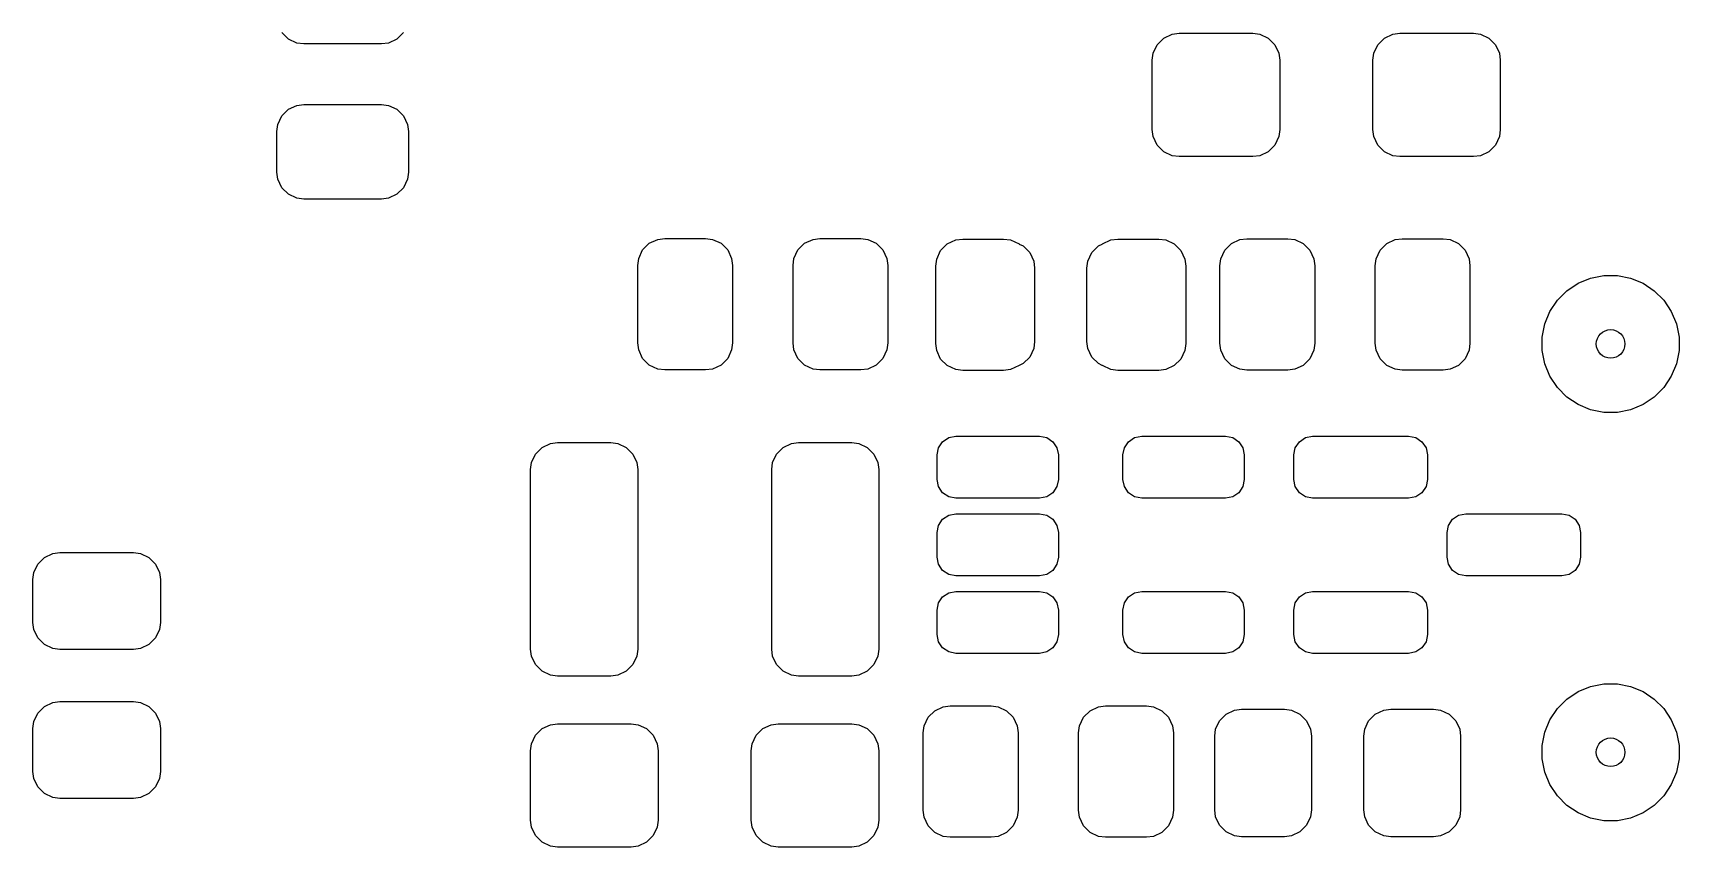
# Model space of a CAD drawing. Header units: inches. Extents: x 0.28 to 2.92, y 0.26 to 2.16.
# Drawn here: x 1.579 to 2.373, y 0.87 to 1.263 of the extents above; entities that cross this region are included whole.
import ezdxf

# ---------------------------------------------------------------- set-up
doc = ezdxf.new("R2010")
doc.units = ezdxf.units.IN
doc.header["$MEASUREMENT"] = 0
doc.layers.add('BLACK', color=250, linetype='CONTINUOUS')

msp = doc.modelspace()

# ---------------------------------------------------------------- linework, layer by layer
at = {"layer": 'BLACK', "linetype": 'CONTINUOUS'}
for p, q in [((1.70239, 1.25977), (1.6992, 1.26297)), ((1.75789, 1.26297), (1.7547, 1.25977)), ((2.12423, 1.26023), (2.12831, 1.26214)), ((2.12831, 1.26214), (2.13168, 1.26258)), ((2.13168, 1.26258), (2.16711, 1.26258)), ((2.16711, 1.26258), (2.17047, 1.26214)), ((2.17047, 1.26214), (2.17456, 1.26023)), ((2.23052, 1.26023), (2.23461, 1.26214)), ((2.23461, 1.26214), (2.23798, 1.26258)), ((2.23798, 1.26258), (2.27341, 1.26258)), ((2.27341, 1.26258), (2.27677, 1.26214)), ((2.27677, 1.26214), (2.28086, 1.26023)), ((1.70648, 1.25787), (1.70239, 1.25977)), ((1.70984, 1.25743), (1.70648, 1.25787)), ((1.74724, 1.25743), (1.70984, 1.25743)), ((1.75061, 1.25787), (1.74724, 1.25743)), ((1.7547, 1.25977), (1.75061, 1.25787)), ((2.11913, 1.25295), (2.12103, 1.25704)), ((2.12103, 1.25704), (2.12423, 1.26023)), ((2.17456, 1.26023), (2.17775, 1.25704)), ((2.17775, 1.25704), (2.17966, 1.25295)), ((2.22543, 1.25295), (2.22733, 1.25704)), ((2.22733, 1.25704), (2.23052, 1.26023)), ((2.28086, 1.26023), (2.28405, 1.25704)), ((2.28405, 1.25704), (2.28596, 1.25295)), ((2.11869, 1.24959), (2.11913, 1.25295)), ((2.11869, 1.21613), (2.11869, 1.24959)), ((2.17966, 1.25295), (2.1801, 1.24959)), ((2.1801, 1.24959), (2.1801, 1.21613)), ((2.22498, 1.24959), (2.22543, 1.25295)), ((2.22498, 1.21613), (2.22498, 1.24959)), ((2.28596, 1.25295), (2.2864, 1.24959)), ((2.2864, 1.24959), (2.2864, 1.21613)), ((1.69729, 1.21866), (1.6992, 1.22275)), ((1.6992, 1.22275), (1.70239, 1.22594)), ((1.70239, 1.22594), (1.70648, 1.22785)), ((1.70648, 1.22785), (1.70984, 1.22829)), ((1.70984, 1.22829), (1.74724, 1.22829)), ((1.74724, 1.22829), (1.75061, 1.22785)), ((1.75061, 1.22785), (1.7547, 1.22594)), ((1.7547, 1.22594), (1.75789, 1.22275)), ((1.75789, 1.22275), (1.75979, 1.21866)), ((1.69685, 1.2153), (1.69729, 1.21866)), ((1.69685, 1.19561), (1.69685, 1.2153)), ((1.75979, 1.21866), (1.76024, 1.2153)), ((1.76024, 1.2153), (1.76024, 1.19561)), ((2.11913, 1.21276), (2.11869, 1.21613)), ((2.1801, 1.21613), (2.17966, 1.21276)), ((2.22543, 1.21276), (2.22498, 1.21613)), ((2.2864, 1.21613), (2.28596, 1.21276)), ((2.12103, 1.20867), (2.11913, 1.21276)), ((2.12423, 1.20548), (2.12103, 1.20867)), ((2.17775, 1.20867), (2.17456, 1.20548)), ((2.17966, 1.21276), (2.17775, 1.20867)), ((2.22733, 1.20867), (2.22543, 1.21276)), ((2.23052, 1.20548), (2.22733, 1.20867)), ((2.28405, 1.20867), (2.28086, 1.20548)), ((2.28596, 1.21276), (2.28405, 1.20867)), ((2.12831, 1.20358), (2.12423, 1.20548)), ((2.13168, 1.20313), (2.12831, 1.20358)), ((2.16711, 1.20313), (2.13168, 1.20313)), ((2.17047, 1.20358), (2.16711, 1.20313)), ((2.17456, 1.20548), (2.17047, 1.20358)), ((2.23461, 1.20358), (2.23052, 1.20548)), ((2.23798, 1.20313), (2.23461, 1.20358)), ((2.27341, 1.20313), (2.23798, 1.20313)), ((2.27677, 1.20358), (2.27341, 1.20313)), ((2.28086, 1.20548), (2.27677, 1.20358)), ((1.69729, 1.19225), (1.69685, 1.19561)), ((1.6992, 1.18816), (1.69729, 1.19225)), ((1.75979, 1.19225), (1.75789, 1.18816)), ((1.76024, 1.19561), (1.75979, 1.19225)), ((1.70239, 1.18497), (1.6992, 1.18816)), ((1.70648, 1.18306), (1.70239, 1.18497)), ((1.70984, 1.18262), (1.70648, 1.18306)), ((1.74724, 1.18262), (1.70984, 1.18262)), ((1.75061, 1.18306), (1.74724, 1.18262)), ((1.7547, 1.18497), (1.75061, 1.18306)), ((1.75789, 1.18816), (1.7547, 1.18497)), ((1.87121, 1.15406), (1.87311, 1.15815)), ((1.87311, 1.15815), (1.8763, 1.16134)), ((1.8763, 1.16134), (1.88039, 1.16325)), ((1.88039, 1.16325), (1.88376, 1.16369)), ((1.88376, 1.16369), (1.90344, 1.16369)), ((1.90344, 1.16369), (1.9068, 1.16325)), ((1.9068, 1.16325), (1.91089, 1.16134)), ((1.91089, 1.16134), (1.91408, 1.15815)), ((1.91408, 1.15815), (1.91599, 1.15406)), ((1.94601, 1.15406), (1.94792, 1.15815)), ((1.94792, 1.15815), (1.95111, 1.16134)), ((1.95111, 1.16134), (1.9552, 1.16325)), ((1.9552, 1.16325), (1.95856, 1.16369)), ((1.95856, 1.16369), (1.97824, 1.16369)), ((1.97824, 1.16369), (1.98161, 1.16325)), ((1.98161, 1.16325), (1.9857, 1.16134)), ((1.9857, 1.16134), (1.98889, 1.15815)), ((1.98889, 1.15815), (1.99079, 1.15406)), ((2.0167, 1.15785), (2.01989, 1.16104)), ((2.01989, 1.16104), (2.02398, 1.16295)), ((2.02398, 1.16295), (2.02735, 1.16339)), ((2.02735, 1.16339), (2.04703, 1.16339)), ((2.04703, 1.16339), (2.05039, 1.16295)), ((2.05039, 1.16295), (2.05448, 1.16104)), ((2.05448, 1.16104), (2.05461, 1.16092)), ((2.05461, 1.16092), (2.05645, 1.16006)), ((2.05645, 1.16006), (2.05964, 1.15687)), ((2.08954, 1.15687), (2.09273, 1.16006)), ((2.09273, 1.16006), (2.09457, 1.16092)), ((2.09457, 1.16092), (2.0947, 1.16104)), ((2.0947, 1.16104), (2.09879, 1.16295)), ((2.09879, 1.16295), (2.10215, 1.16339)), ((2.10215, 1.16339), (2.12183, 1.16339)), ((2.12183, 1.16339), (2.1252, 1.16295)), ((2.1252, 1.16295), (2.12929, 1.16104)), ((2.12929, 1.16104), (2.13248, 1.15785)), ((2.15366, 1.15801), (2.15685, 1.1612)), ((2.15685, 1.1612), (2.16094, 1.16311)), ((2.16094, 1.16311), (2.1643, 1.16355)), ((2.1643, 1.16355), (2.18398, 1.16355)), ((2.18398, 1.16355), (2.18735, 1.16311)), ((2.18735, 1.16311), (2.19144, 1.1612)), ((2.19144, 1.1612), (2.19463, 1.15801)), ((2.22846, 1.15801), (2.23165, 1.1612)), ((2.23165, 1.1612), (2.23574, 1.16311)), ((2.23574, 1.16311), (2.2391, 1.16355)), ((2.2391, 1.16355), (2.25879, 1.16355)), ((2.25879, 1.16355), (2.26215, 1.16311)), ((2.26215, 1.16311), (2.26624, 1.1612)), ((2.26624, 1.1612), (2.26943, 1.15801)), ((1.87076, 1.1507), (1.87121, 1.15406)), ((1.87076, 1.1133), (1.87076, 1.1507)), ((1.91599, 1.15406), (1.91643, 1.1507)), ((1.91643, 1.1507), (1.91643, 1.1133)), ((1.94557, 1.1507), (1.94601, 1.15406)), ((1.94557, 1.1133), (1.94557, 1.1507)), ((1.99079, 1.15406), (1.99124, 1.1507)), ((1.99124, 1.1507), (1.99124, 1.1133)), ((2.01435, 1.1504), (2.0148, 1.15376)), ((2.01435, 1.113), (2.01435, 1.1504)), ((2.0148, 1.15376), (2.0167, 1.15785)), ((2.05964, 1.15687), (2.06155, 1.15278)), ((2.06155, 1.15278), (2.06199, 1.14942)), ((2.08719, 1.14942), (2.08763, 1.15278)), ((2.08763, 1.15278), (2.08954, 1.15687)), ((2.13248, 1.15785), (2.13438, 1.15376)), ((2.13438, 1.15376), (2.13483, 1.1504)), ((2.13483, 1.1504), (2.13483, 1.113)), ((2.15131, 1.15056), (2.15175, 1.15392)), ((2.15131, 1.11316), (2.15131, 1.15056)), ((2.15175, 1.15392), (2.15366, 1.15801)), ((2.19463, 1.15801), (2.19653, 1.15392)), ((2.19653, 1.15392), (2.19698, 1.15056)), ((2.19698, 1.15056), (2.19698, 1.11316)), ((2.22611, 1.15056), (2.22655, 1.15392)), ((2.22611, 1.11316), (2.22611, 1.15056)), ((2.22655, 1.15392), (2.22846, 1.15801)), ((2.26943, 1.15801), (2.27134, 1.15392)), ((2.27134, 1.15392), (2.27178, 1.15056)), ((2.27178, 1.15056), (2.27178, 1.11316)), ((2.06199, 1.14942), (2.06199, 1.11398)), ((2.08719, 1.11398), (2.08719, 1.14942)), ((2.32392, 1.14209), (2.32992, 1.14457)), ((2.32992, 1.14457), (2.33629, 1.14584)), ((2.33629, 1.14584), (2.34279, 1.14584)), ((2.34279, 1.14584), (2.34917, 1.14457)), ((2.34917, 1.14457), (2.35517, 1.14209)), ((2.31392, 1.13388), (2.31851, 1.13848)), ((2.31851, 1.13848), (2.32392, 1.14209)), ((2.35517, 1.14209), (2.36057, 1.13848)), ((2.36057, 1.13848), (2.36517, 1.13388)), ((2.30782, 1.12247), (2.31031, 1.12848)), ((2.31031, 1.12848), (2.31392, 1.13388)), ((2.36517, 1.13388), (2.36878, 1.12848)), ((2.36878, 1.12848), (2.37127, 1.12247)), ((2.30655, 1.1161), (2.30782, 1.12247)), ((2.37127, 1.12247), (2.37253, 1.1161)), ((1.87121, 1.10994), (1.87076, 1.1133)), ((1.91643, 1.1133), (1.91599, 1.10994)), ((1.94601, 1.10994), (1.94557, 1.1133)), ((1.99124, 1.1133), (1.99079, 1.10994)), ((2.0148, 1.10964), (2.01435, 1.113)), ((2.06155, 1.11062), (2.05964, 1.10653)), ((2.06199, 1.11398), (2.06155, 1.11062)), ((2.08763, 1.11062), (2.08719, 1.11398)), ((2.08954, 1.10653), (2.08763, 1.11062)), ((2.13483, 1.113), (2.13438, 1.10964)), ((2.15175, 1.10979), (2.15131, 1.11316)), ((2.19698, 1.11316), (2.19653, 1.10979)), ((2.22655, 1.10979), (2.22611, 1.11316)), ((2.27178, 1.11316), (2.27134, 1.10979)), ((2.30655, 1.1096), (2.30655, 1.1161)), ((2.37253, 1.1161), (2.37253, 1.1096)), ((1.87311, 1.10585), (1.87121, 1.10994)), ((1.8763, 1.10266), (1.87311, 1.10585)), ((1.88039, 1.10075), (1.8763, 1.10266)), ((1.91089, 1.10266), (1.9068, 1.10075)), ((1.91408, 1.10585), (1.91089, 1.10266)), ((1.91599, 1.10994), (1.91408, 1.10585)), ((1.94792, 1.10585), (1.94601, 1.10994)), ((1.95111, 1.10266), (1.94792, 1.10585)), ((1.9552, 1.10075), (1.95111, 1.10266)), ((1.9857, 1.10266), (1.98161, 1.10075)), ((1.98889, 1.10585), (1.9857, 1.10266)), ((1.99079, 1.10994), (1.98889, 1.10585)), ((2.0167, 1.10555), (2.0148, 1.10964)), ((2.01989, 1.10236), (2.0167, 1.10555)), ((2.05645, 1.10334), (2.05461, 1.10248)), ((2.05964, 1.10653), (2.05645, 1.10334)), ((2.09273, 1.10334), (2.08954, 1.10653)), ((2.09457, 1.10248), (2.09273, 1.10334)), ((2.13248, 1.10555), (2.12929, 1.10236)), ((2.13438, 1.10964), (2.13248, 1.10555)), ((2.15366, 1.10571), (2.15175, 1.10979)), ((2.15685, 1.10251), (2.15366, 1.10571)), ((2.19463, 1.10571), (2.19144, 1.10251)), ((2.19653, 1.10979), (2.19463, 1.10571)), ((2.22846, 1.10571), (2.22655, 1.10979)), ((2.23165, 1.10251), (2.22846, 1.10571)), ((2.26943, 1.10571), (2.26624, 1.10251)), ((2.27134, 1.10979), (2.26943, 1.10571)), ((2.30782, 1.10323), (2.30655, 1.1096)), ((2.31031, 1.09722), (2.30782, 1.10323)), ((2.37127, 1.10323), (2.36878, 1.09722)), ((2.37253, 1.1096), (2.37127, 1.10323)), ((1.88376, 1.10031), (1.88039, 1.10075)), ((1.90344, 1.10031), (1.88376, 1.10031)), ((1.9068, 1.10075), (1.90344, 1.10031)), ((1.95856, 1.10031), (1.9552, 1.10075)), ((1.97824, 1.10031), (1.95856, 1.10031)), ((1.98161, 1.10075), (1.97824, 1.10031)), ((2.02398, 1.10045), (2.01989, 1.10236)), ((2.02735, 1.10001), (2.02398, 1.10045)), ((2.04703, 1.10001), (2.02735, 1.10001)), ((2.05039, 1.10045), (2.04703, 1.10001)), ((2.05448, 1.10236), (2.05039, 1.10045)), ((2.05461, 1.10248), (2.05448, 1.10236)), ((2.0947, 1.10236), (2.09457, 1.10248)), ((2.09879, 1.10045), (2.0947, 1.10236)), ((2.10215, 1.10001), (2.09879, 1.10045)), ((2.12183, 1.10001), (2.10215, 1.10001)), ((2.1252, 1.10045), (2.12183, 1.10001)), ((2.12929, 1.10236), (2.1252, 1.10045)), ((2.16094, 1.10061), (2.15685, 1.10251)), ((2.1643, 1.10017), (2.16094, 1.10061)), ((2.18398, 1.10017), (2.1643, 1.10017)), ((2.18735, 1.10061), (2.18398, 1.10017)), ((2.19144, 1.10251), (2.18735, 1.10061)), ((2.23574, 1.10061), (2.23165, 1.10251)), ((2.2391, 1.10017), (2.23574, 1.10061)), ((2.25879, 1.10017), (2.2391, 1.10017)), ((2.26215, 1.10061), (2.25879, 1.10017)), ((2.26624, 1.10251), (2.26215, 1.10061)), ((2.31392, 1.09182), (2.31031, 1.09722)), ((2.36878, 1.09722), (2.36517, 1.09182)), ((2.31851, 1.08723), (2.31392, 1.09182)), ((2.32392, 1.08362), (2.31851, 1.08723)), ((2.36057, 1.08723), (2.35517, 1.08362)), ((2.36517, 1.09182), (2.36057, 1.08723)), ((2.32992, 1.08113), (2.32392, 1.08362)), ((2.33629, 1.07986), (2.32992, 1.08113)), ((2.34279, 1.07986), (2.33629, 1.07986)), ((2.34917, 1.08113), (2.34279, 1.07986)), ((2.35517, 1.08362), (2.34917, 1.08113)), ((1.82149, 1.05976), (1.82468, 1.06295)), ((1.82468, 1.06295), (1.82877, 1.06486)), ((1.82877, 1.06486), (1.83213, 1.0653)), ((1.83213, 1.0653), (1.85772, 1.0653)), ((1.85772, 1.0653), (1.86109, 1.06486)), ((1.86109, 1.06486), (1.86518, 1.06295)), ((1.86518, 1.06295), (1.86837, 1.05976)), ((1.93763, 1.05976), (1.94082, 1.06295)), ((1.94082, 1.06295), (1.94491, 1.06486)), ((1.94491, 1.06486), (1.94828, 1.0653)), ((1.94828, 1.0653), (1.97387, 1.0653)), ((1.97387, 1.0653), (1.97723, 1.06486)), ((1.97723, 1.06486), (1.98132, 1.06295)), ((1.98132, 1.06295), (1.98451, 1.05976)), ((2.01567, 1.06277), (2.01764, 1.06571)), ((2.01764, 1.06571), (2.02057, 1.06767)), ((2.02057, 1.06767), (2.02404, 1.06836)), ((2.02404, 1.06836), (2.06439, 1.06836)), ((2.06439, 1.06836), (2.06786, 1.06767)), ((2.06786, 1.06767), (2.0708, 1.06571)), ((2.0708, 1.06571), (2.07276, 1.06277)), ((2.10524, 1.06277), (2.1072, 1.06571)), ((2.1072, 1.06571), (2.11014, 1.06767)), ((2.11014, 1.06767), (2.11361, 1.06836)), ((2.11361, 1.06836), (2.15396, 1.06836)), ((2.15396, 1.06836), (2.15743, 1.06767)), ((2.15743, 1.06767), (2.16036, 1.06571)), ((2.16036, 1.06571), (2.16233, 1.06277)), ((2.18759, 1.06277), (2.18956, 1.06571)), ((2.18956, 1.06571), (2.1925, 1.06767)), ((2.1925, 1.06767), (2.19596, 1.06836)), ((2.19596, 1.06836), (2.24222, 1.06836)), ((2.24222, 1.06836), (2.24569, 1.06767)), ((2.24569, 1.06767), (2.24862, 1.06571)), ((2.24862, 1.06571), (2.25059, 1.06277)), ((1.81914, 1.05231), (1.81958, 1.05567)), ((1.81958, 1.05567), (1.82149, 1.05976)), ((1.86837, 1.05976), (1.87027, 1.05567)), ((1.87027, 1.05567), (1.87072, 1.05231)), ((1.93528, 1.05231), (1.93573, 1.05567)), ((1.93573, 1.05567), (1.93763, 1.05976)), ((1.98451, 1.05976), (1.98642, 1.05567)), ((1.98642, 1.05567), (1.98686, 1.05231)), ((2.01498, 1.05931), (2.01567, 1.06277)), ((2.01498, 1.0475), (2.01498, 1.05931)), ((2.07276, 1.06277), (2.07345, 1.05931)), ((2.07345, 1.05931), (2.07345, 1.0475)), ((2.10455, 1.05931), (2.10524, 1.06277)), ((2.10455, 1.0475), (2.10455, 1.05931)), ((2.16233, 1.06277), (2.16302, 1.05931)), ((2.16302, 1.05931), (2.16302, 1.0475)), ((2.18691, 1.05931), (2.18759, 1.06277)), ((2.18691, 1.0475), (2.18691, 1.05931)), ((2.25059, 1.06277), (2.25128, 1.05931)), ((2.25128, 1.05931), (2.25128, 1.0475)), ((1.81914, 0.96569), (1.81914, 1.05231)), ((1.87072, 1.05231), (1.87072, 0.96569)), ((1.93528, 0.96569), (1.93528, 1.05231)), ((1.98686, 1.05231), (1.98686, 0.96569)), ((2.01567, 1.04403), (2.01498, 1.0475)), ((2.07345, 1.0475), (2.07276, 1.04403)), ((2.10524, 1.04403), (2.10455, 1.0475)), ((2.16302, 1.0475), (2.16233, 1.04403)), ((2.18759, 1.04403), (2.18691, 1.0475)), ((2.25128, 1.0475), (2.25059, 1.04403)), ((2.01764, 1.04109), (2.01567, 1.04403)), ((2.02057, 1.03913), (2.01764, 1.04109)), ((2.0708, 1.04109), (2.06786, 1.03913)), ((2.07276, 1.04403), (2.0708, 1.04109)), ((2.1072, 1.04109), (2.10524, 1.04403)), ((2.11014, 1.03913), (2.1072, 1.04109)), ((2.16036, 1.04109), (2.15743, 1.03913)), ((2.16233, 1.04403), (2.16036, 1.04109)), ((2.18956, 1.04109), (2.18759, 1.04403)), ((2.1925, 1.03913), (2.18956, 1.04109)), ((2.24862, 1.04109), (2.24569, 1.03913)), ((2.25059, 1.04403), (2.24862, 1.04109)), ((2.02404, 1.03844), (2.02057, 1.03913)), ((2.06439, 1.03844), (2.02404, 1.03844)), ((2.06786, 1.03913), (2.06439, 1.03844)), ((2.11361, 1.03844), (2.11014, 1.03913)), ((2.15396, 1.03844), (2.11361, 1.03844)), ((2.15743, 1.03913), (2.15396, 1.03844)), ((2.19596, 1.03844), (2.1925, 1.03913)), ((2.24222, 1.03844), (2.19596, 1.03844)), ((2.24569, 1.03913), (2.24222, 1.03844)), ((2.01498, 1.02191), (2.01567, 1.02537)), ((2.01567, 1.02537), (2.01764, 1.02831)), ((2.01764, 1.02831), (2.02057, 1.03027)), ((2.02057, 1.03027), (2.02404, 1.03096)), ((2.02404, 1.03096), (2.06439, 1.03096)), ((2.06439, 1.03096), (2.06786, 1.03027)), ((2.06786, 1.03027), (2.0708, 1.02831)), ((2.0708, 1.02831), (2.07276, 1.02537)), ((2.07276, 1.02537), (2.07345, 1.02191)), ((2.26072, 1.02191), (2.26141, 1.02537)), ((2.26141, 1.02537), (2.26338, 1.02831)), ((2.26338, 1.02831), (2.26631, 1.03027)), ((2.26631, 1.03027), (2.26978, 1.03096)), ((2.26978, 1.03096), (2.31604, 1.03096)), ((2.31604, 1.03096), (2.3195, 1.03027)), ((2.3195, 1.03027), (2.32244, 1.02831)), ((2.32244, 1.02831), (2.32441, 1.02537)), ((2.32441, 1.02537), (2.32509, 1.02191)), ((2.01498, 1.01009), (2.01498, 1.02191)), ((2.07345, 1.02191), (2.07345, 1.01009)), ((2.26072, 1.01009), (2.26072, 1.02191)), ((2.32509, 1.02191), (2.32509, 1.01009)), ((1.58164, 1.00671), (1.58483, 1.0099)), ((1.58483, 1.0099), (1.58892, 1.01181)), ((1.58892, 1.01181), (1.59228, 1.01225)), ((1.59228, 1.01225), (1.62772, 1.01225)), ((1.62772, 1.01225), (1.63108, 1.01181)), ((1.63108, 1.01181), (1.63517, 1.0099)), ((1.63517, 1.0099), (1.63836, 1.00671)), ((2.01567, 1.00663), (2.01498, 1.01009)), ((2.07345, 1.01009), (2.07276, 1.00663)), ((2.26141, 1.00663), (2.26072, 1.01009)), ((2.32509, 1.01009), (2.32441, 1.00663)), ((1.57929, 0.99926), (1.57973, 1.00262)), ((1.57973, 1.00262), (1.58164, 1.00671)), ((1.63836, 1.00671), (1.64027, 1.00262)), ((1.64027, 1.00262), (1.64071, 0.99926)), ((2.01764, 1.00369), (2.01567, 1.00663)), ((2.02057, 1.00173), (2.01764, 1.00369)), ((2.02404, 1.00104), (2.02057, 1.00173)), ((2.06439, 1.00104), (2.02404, 1.00104)), ((2.06786, 1.00173), (2.06439, 1.00104)), ((2.0708, 1.00369), (2.06786, 1.00173)), ((2.07276, 1.00663), (2.0708, 1.00369)), ((2.26338, 1.00369), (2.26141, 1.00663)), ((2.26631, 1.00173), (2.26338, 1.00369)), ((2.26978, 1.00104), (2.26631, 1.00173)), ((2.31604, 1.00104), (2.26978, 1.00104)), ((2.3195, 1.00173), (2.31604, 1.00104)), ((2.32244, 1.00369), (2.3195, 1.00173)), ((2.32441, 1.00663), (2.32244, 1.00369)), ((1.57929, 0.97859), (1.57929, 0.99926)), ((1.64071, 0.99926), (1.64071, 0.97859)), ((2.01764, 0.99091), (2.02057, 0.99287)), ((2.02057, 0.99287), (2.02404, 0.99356)), ((2.02404, 0.99356), (2.06439, 0.99356)), ((2.06439, 0.99356), (2.06786, 0.99287)), ((2.06786, 0.99287), (2.0708, 0.99091)), ((2.1072, 0.99091), (2.11014, 0.99287)), ((2.11014, 0.99287), (2.11361, 0.99356)), ((2.11361, 0.99356), (2.15396, 0.99356)), ((2.15396, 0.99356), (2.15743, 0.99287)), ((2.15743, 0.99287), (2.16036, 0.99091)), ((2.18956, 0.99091), (2.1925, 0.99287)), ((2.1925, 0.99287), (2.19596, 0.99356)), ((2.19596, 0.99356), (2.24222, 0.99356)), ((2.24222, 0.99356), (2.24569, 0.99287)), ((2.24569, 0.99287), (2.24862, 0.99091)), ((2.01498, 0.9845), (2.01567, 0.98797)), ((2.01498, 0.97269), (2.01498, 0.9845)), ((2.01567, 0.98797), (2.01764, 0.99091)), ((2.0708, 0.99091), (2.07276, 0.98797)), ((2.07276, 0.98797), (2.07345, 0.9845)), ((2.07345, 0.9845), (2.07345, 0.97269)), ((2.10455, 0.9845), (2.10524, 0.98797)), ((2.10455, 0.97269), (2.10455, 0.9845)), ((2.10524, 0.98797), (2.1072, 0.99091)), ((2.16036, 0.99091), (2.16233, 0.98797)), ((2.16233, 0.98797), (2.16302, 0.9845)), ((2.16302, 0.9845), (2.16302, 0.97269)), ((2.18691, 0.9845), (2.18759, 0.98797)), ((2.18691, 0.97269), (2.18691, 0.9845)), ((2.18759, 0.98797), (2.18956, 0.99091)), ((2.24862, 0.99091), (2.25059, 0.98797)), ((2.25059, 0.98797), (2.25128, 0.9845)), ((2.25128, 0.9845), (2.25128, 0.97269)), ((1.57973, 0.97523), (1.57929, 0.97859)), ((1.64071, 0.97859), (1.64027, 0.97523)), ((1.58164, 0.97114), (1.57973, 0.97523)), ((1.58483, 0.96795), (1.58164, 0.97114)), ((1.58892, 0.96604), (1.58483, 0.96795)), ((1.63517, 0.96795), (1.63108, 0.96604)), ((1.63836, 0.97114), (1.63517, 0.96795)), ((1.64027, 0.97523), (1.63836, 0.97114)), ((2.01567, 0.96923), (2.01498, 0.97269)), ((2.01764, 0.96629), (2.01567, 0.96923)), ((2.07276, 0.96923), (2.0708, 0.96629)), ((2.07345, 0.97269), (2.07276, 0.96923)), ((2.10524, 0.96923), (2.10455, 0.97269)), ((2.1072, 0.96629), (2.10524, 0.96923)), ((2.16233, 0.96923), (2.16036, 0.96629)), ((2.16302, 0.97269), (2.16233, 0.96923)), ((2.18759, 0.96923), (2.18691, 0.97269)), ((2.18956, 0.96629), (2.18759, 0.96923)), ((2.25059, 0.96923), (2.24862, 0.96629)), ((2.25128, 0.97269), (2.25059, 0.96923)), ((1.59228, 0.9656), (1.58892, 0.96604)), ((1.62772, 0.9656), (1.59228, 0.9656)), ((1.63108, 0.96604), (1.62772, 0.9656)), ((1.81958, 0.96233), (1.81914, 0.96569)), ((1.82149, 0.95824), (1.81958, 0.96233)), ((1.87027, 0.96233), (1.86837, 0.95824)), ((1.87072, 0.96569), (1.87027, 0.96233)), ((1.93573, 0.96233), (1.93528, 0.96569)), ((1.93763, 0.95824), (1.93573, 0.96233)), ((1.98642, 0.96233), (1.98451, 0.95824)), ((1.98686, 0.96569), (1.98642, 0.96233)), ((2.02057, 0.96433), (2.01764, 0.96629)), ((2.02404, 0.96364), (2.02057, 0.96433)), ((2.06439, 0.96364), (2.02404, 0.96364)), ((2.06786, 0.96433), (2.06439, 0.96364)), ((2.0708, 0.96629), (2.06786, 0.96433)), ((2.11014, 0.96433), (2.1072, 0.96629)), ((2.11361, 0.96364), (2.11014, 0.96433)), ((2.15396, 0.96364), (2.11361, 0.96364)), ((2.15743, 0.96433), (2.15396, 0.96364)), ((2.16036, 0.96629), (2.15743, 0.96433)), ((2.1925, 0.96433), (2.18956, 0.96629)), ((2.19596, 0.96364), (2.1925, 0.96433)), ((2.24222, 0.96364), (2.19596, 0.96364)), ((2.24569, 0.96433), (2.24222, 0.96364)), ((2.24862, 0.96629), (2.24569, 0.96433)), ((1.82468, 0.95505), (1.82149, 0.95824)), ((1.82877, 0.95314), (1.82468, 0.95505)), ((1.83213, 0.9527), (1.82877, 0.95314)), ((1.85772, 0.9527), (1.83213, 0.9527)), ((1.86109, 0.95314), (1.85772, 0.9527)), ((1.86518, 0.95505), (1.86109, 0.95314)), ((1.86837, 0.95824), (1.86518, 0.95505)), ((1.94082, 0.95505), (1.93763, 0.95824)), ((1.94491, 0.95314), (1.94082, 0.95505)), ((1.94828, 0.9527), (1.94491, 0.95314)), ((1.97387, 0.9527), (1.94828, 0.9527)), ((1.97723, 0.95314), (1.97387, 0.9527)), ((1.98132, 0.95505), (1.97723, 0.95314)), ((1.98451, 0.95824), (1.98132, 0.95505)), ((2.31851, 0.94162), (2.32392, 0.94524)), ((2.32392, 0.94524), (2.32992, 0.94772)), ((2.32992, 0.94772), (2.33629, 0.94899)), ((2.33629, 0.94899), (2.34279, 0.94899)), ((2.34279, 0.94899), (2.34917, 0.94772)), ((2.34917, 0.94772), (2.35517, 0.94524)), ((2.35517, 0.94524), (2.36057, 0.94162)), ((1.58164, 0.93486), (1.58483, 0.93805)), ((1.58483, 0.93805), (1.58892, 0.93996)), ((1.58892, 0.93996), (1.59228, 0.9404)), ((1.59228, 0.9404), (1.62772, 0.9404)), ((1.62772, 0.9404), (1.63108, 0.93996)), ((1.63108, 0.93996), (1.63517, 0.93805)), ((1.63517, 0.93805), (1.63836, 0.93486)), ((2.0107, 0.93285), (2.01389, 0.93604)), ((2.01389, 0.93604), (2.01798, 0.93795)), ((2.01798, 0.93795), (2.02135, 0.93839)), ((2.02135, 0.93839), (2.04103, 0.93839)), ((2.04103, 0.93839), (2.04439, 0.93795)), ((2.04439, 0.93795), (2.04848, 0.93604)), ((2.04848, 0.93604), (2.05167, 0.93285)), ((2.08551, 0.93285), (2.0887, 0.93604)), ((2.0887, 0.93604), (2.09279, 0.93795)), ((2.09279, 0.93795), (2.09615, 0.93839)), ((2.09615, 0.93839), (2.11583, 0.93839)), ((2.11583, 0.93839), (2.1192, 0.93795)), ((2.1192, 0.93795), (2.12329, 0.93604)), ((2.12329, 0.93604), (2.12648, 0.93285)), ((2.15429, 0.93436), (2.15838, 0.93627)), ((2.15838, 0.93627), (2.16174, 0.93671)), ((2.16174, 0.93671), (2.18241, 0.93671)), ((2.18241, 0.93671), (2.18577, 0.93627)), ((2.18577, 0.93627), (2.18986, 0.93436)), ((2.22614, 0.93436), (2.23023, 0.93627)), ((2.23023, 0.93627), (2.23359, 0.93671)), ((2.23359, 0.93671), (2.25426, 0.93671)), ((2.25426, 0.93671), (2.25762, 0.93627)), ((2.25762, 0.93627), (2.26171, 0.93436)), ((2.31031, 0.93163), (2.31392, 0.93703)), ((2.31392, 0.93703), (2.31851, 0.94162)), ((2.36057, 0.94162), (2.36517, 0.93703)), ((2.36517, 0.93703), (2.36878, 0.93163)), ((1.57929, 0.92741), (1.57973, 0.93077)), ((1.57973, 0.93077), (1.58164, 0.93486)), ((1.63836, 0.93486), (1.64027, 0.93077)), ((1.64027, 0.93077), (1.64071, 0.92741)), ((1.82468, 0.92737), (1.82877, 0.92928)), ((1.82877, 0.92928), (1.83213, 0.92972)), ((1.83213, 0.92972), (1.86757, 0.92972)), ((1.86757, 0.92972), (1.87093, 0.92928)), ((1.87093, 0.92928), (1.87502, 0.92737)), ((1.93098, 0.92737), (1.93507, 0.92928)), ((1.93507, 0.92928), (1.93843, 0.92972)), ((1.93843, 0.92972), (1.97387, 0.92972)), ((1.97387, 0.92972), (1.97723, 0.92928)), ((1.97723, 0.92928), (1.98132, 0.92737)), ((2.00835, 0.9254), (2.0088, 0.92876)), ((2.0088, 0.92876), (2.0107, 0.93285)), ((2.05167, 0.93285), (2.05358, 0.92876)), ((2.05358, 0.92876), (2.05402, 0.9254)), ((2.08316, 0.9254), (2.0836, 0.92876)), ((2.0836, 0.92876), (2.08551, 0.93285)), ((2.12648, 0.93285), (2.12838, 0.92876)), ((2.12838, 0.92876), (2.12883, 0.9254)), ((2.14919, 0.92708), (2.1511, 0.93117)), ((2.1511, 0.93117), (2.15429, 0.93436)), ((2.18986, 0.93436), (2.19305, 0.93117)), ((2.19305, 0.93117), (2.19496, 0.92708)), ((2.22104, 0.92708), (2.22295, 0.93117)), ((2.22295, 0.93117), (2.22614, 0.93436)), ((2.26171, 0.93436), (2.2649, 0.93117)), ((2.2649, 0.93117), (2.26681, 0.92708)), ((2.30782, 0.92562), (2.31031, 0.93163)), ((2.36878, 0.93163), (2.37127, 0.92562)), ((1.57929, 0.90674), (1.57929, 0.92741)), ((1.64071, 0.92741), (1.64071, 0.90674)), ((1.81958, 0.92009), (1.82149, 0.92418)), ((1.82149, 0.92418), (1.82468, 0.92737)), ((1.87502, 0.92737), (1.87821, 0.92418)), ((1.87821, 0.92418), (1.88012, 0.92009)), ((1.92588, 0.92009), (1.92779, 0.92418)), ((1.92779, 0.92418), (1.93098, 0.92737)), ((1.98132, 0.92737), (1.98451, 0.92418)), ((1.98451, 0.92418), (1.98642, 0.92009)), ((2.00835, 0.888), (2.00835, 0.9254)), ((2.05402, 0.9254), (2.05402, 0.888)), ((2.08316, 0.888), (2.08316, 0.9254)), ((2.12883, 0.9254), (2.12883, 0.888)), ((2.14875, 0.92372), (2.14919, 0.92708)), ((2.14875, 0.88828), (2.14875, 0.92372)), ((2.19496, 0.92708), (2.1954, 0.92372)), ((2.1954, 0.92372), (2.1954, 0.88828)), ((2.2206, 0.92372), (2.22104, 0.92708)), ((2.2206, 0.88828), (2.2206, 0.92372)), ((2.26681, 0.92708), (2.26725, 0.92372)), ((2.26725, 0.92372), (2.26725, 0.88828)), ((2.30655, 0.91925), (2.30782, 0.92562)), ((2.37127, 0.92562), (2.37253, 0.91925)), ((1.81914, 0.91673), (1.81958, 0.92009)), ((1.81914, 0.88327), (1.81914, 0.91673)), ((1.88012, 0.92009), (1.88056, 0.91673)), ((1.88056, 0.91673), (1.88056, 0.88327)), ((1.92544, 0.91673), (1.92588, 0.92009)), ((1.92544, 0.88327), (1.92544, 0.91673)), ((1.98642, 0.92009), (1.98686, 0.91673)), ((1.98686, 0.91673), (1.98686, 0.88327)), ((2.30655, 0.91275), (2.30655, 0.91925)), ((2.30782, 0.90638), (2.30655, 0.91275)), ((2.37253, 0.91275), (2.37127, 0.90638)), ((2.37253, 0.91925), (2.37253, 0.91275)), ((1.57973, 0.90338), (1.57929, 0.90674)), ((1.64071, 0.90674), (1.64027, 0.90338)), ((2.31031, 0.90037), (2.30782, 0.90638)), ((2.37127, 0.90638), (2.36878, 0.90037)), ((1.58164, 0.89929), (1.57973, 0.90338)), ((1.58483, 0.8961), (1.58164, 0.89929)), ((1.63836, 0.89929), (1.63517, 0.8961)), ((1.64027, 0.90338), (1.63836, 0.89929)), ((2.31392, 0.89497), (2.31031, 0.90037)), ((2.36878, 0.90037), (2.36517, 0.89497)), ((1.58892, 0.89419), (1.58483, 0.8961)), ((1.59228, 0.89375), (1.58892, 0.89419)), ((1.62772, 0.89375), (1.59228, 0.89375)), ((1.63108, 0.89419), (1.62772, 0.89375)), ((1.63517, 0.8961), (1.63108, 0.89419)), ((2.31851, 0.89038), (2.31392, 0.89497)), ((2.32392, 0.88676), (2.31851, 0.89038)), ((2.36057, 0.89038), (2.35517, 0.88676)), ((2.36517, 0.89497), (2.36057, 0.89038)), ((1.81958, 0.87991), (1.81914, 0.88327)), ((1.88056, 0.88327), (1.88012, 0.87991)), ((1.92588, 0.87991), (1.92544, 0.88327)), ((1.98686, 0.88327), (1.98642, 0.87991)), ((2.0088, 0.88464), (2.00835, 0.888)), ((2.0107, 0.88055), (2.0088, 0.88464)), ((2.01389, 0.87736), (2.0107, 0.88055)), ((2.05167, 0.88055), (2.04848, 0.87736)), ((2.05358, 0.88464), (2.05167, 0.88055)), ((2.05402, 0.888), (2.05358, 0.88464)), ((2.0836, 0.88464), (2.08316, 0.888)), ((2.08551, 0.88055), (2.0836, 0.88464)), ((2.0887, 0.87736), (2.08551, 0.88055)), ((2.12648, 0.88055), (2.12329, 0.87736)), ((2.12838, 0.88464), (2.12648, 0.88055)), ((2.12883, 0.888), (2.12838, 0.88464)), ((2.14919, 0.88492), (2.14875, 0.88828)), ((2.1511, 0.88083), (2.14919, 0.88492)), ((2.15429, 0.87764), (2.1511, 0.88083)), ((2.19305, 0.88083), (2.18986, 0.87764)), ((2.19496, 0.88492), (2.19305, 0.88083)), ((2.1954, 0.88828), (2.19496, 0.88492)), ((2.22104, 0.88492), (2.2206, 0.88828)), ((2.22295, 0.88083), (2.22104, 0.88492)), ((2.22614, 0.87764), (2.22295, 0.88083)), ((2.2649, 0.88083), (2.26171, 0.87764)), ((2.26681, 0.88492), (2.2649, 0.88083)), ((2.26725, 0.88828), (2.26681, 0.88492)), ((2.32992, 0.88428), (2.32392, 0.88676)), ((2.33629, 0.88301), (2.32992, 0.88428)), ((2.34279, 0.88301), (2.33629, 0.88301)), ((2.34917, 0.88428), (2.34279, 0.88301)), ((2.35517, 0.88676), (2.34917, 0.88428)), ((1.82149, 0.87582), (1.81958, 0.87991)), ((1.82468, 0.87263), (1.82149, 0.87582)), ((1.82877, 0.87072), (1.82468, 0.87263)), ((1.87502, 0.87263), (1.87093, 0.87072)), ((1.87821, 0.87582), (1.87502, 0.87263)), ((1.88012, 0.87991), (1.87821, 0.87582)), ((1.92779, 0.87582), (1.92588, 0.87991)), ((1.93098, 0.87263), (1.92779, 0.87582)), ((1.93507, 0.87072), (1.93098, 0.87263)), ((1.98132, 0.87263), (1.97723, 0.87072)), ((1.98451, 0.87582), (1.98132, 0.87263)), ((1.98642, 0.87991), (1.98451, 0.87582)), ((2.01798, 0.87545), (2.01389, 0.87736)), ((2.02135, 0.87501), (2.01798, 0.87545)), ((2.04103, 0.87501), (2.02135, 0.87501)), ((2.04439, 0.87545), (2.04103, 0.87501)), ((2.04848, 0.87736), (2.04439, 0.87545)), ((2.09279, 0.87545), (2.0887, 0.87736)), ((2.09615, 0.87501), (2.09279, 0.87545)), ((2.11583, 0.87501), (2.09615, 0.87501)), ((2.1192, 0.87545), (2.11583, 0.87501)), ((2.12329, 0.87736), (2.1192, 0.87545)), ((2.15838, 0.87573), (2.15429, 0.87764)), ((2.16174, 0.87529), (2.15838, 0.87573)), ((2.18241, 0.87529), (2.16174, 0.87529)), ((2.18577, 0.87573), (2.18241, 0.87529)), ((2.18986, 0.87764), (2.18577, 0.87573)), ((2.23023, 0.87573), (2.22614, 0.87764)), ((2.23359, 0.87529), (2.23023, 0.87573)), ((2.25426, 0.87529), (2.23359, 0.87529)), ((2.25762, 0.87573), (2.25426, 0.87529)), ((2.26171, 0.87764), (2.25762, 0.87573)), ((1.83213, 0.87028), (1.82877, 0.87072)), ((1.86757, 0.87028), (1.83213, 0.87028)), ((1.87093, 0.87072), (1.86757, 0.87028)), ((1.93843, 0.87028), (1.93507, 0.87072)), ((1.97387, 0.87028), (1.93843, 0.87028)), ((1.97723, 0.87072), (1.97387, 0.87028))]:
    msp.add_line(p, q, dxfattribs=at)
at = {"layer": 'BLACK'}
for centre in [(2.33954, 1.11285), (2.33954, 0.916)]:
    msp.add_circle(centre, 0.00689, dxfattribs=at)
at = {"layer": 'WHITE'}
for centre in [(2.33954, 1.11285), (2.33954, 0.916)]:
    msp.add_circle(centre, 0.00689, dxfattribs=at)

doc.saveas('drawing.dxf')
